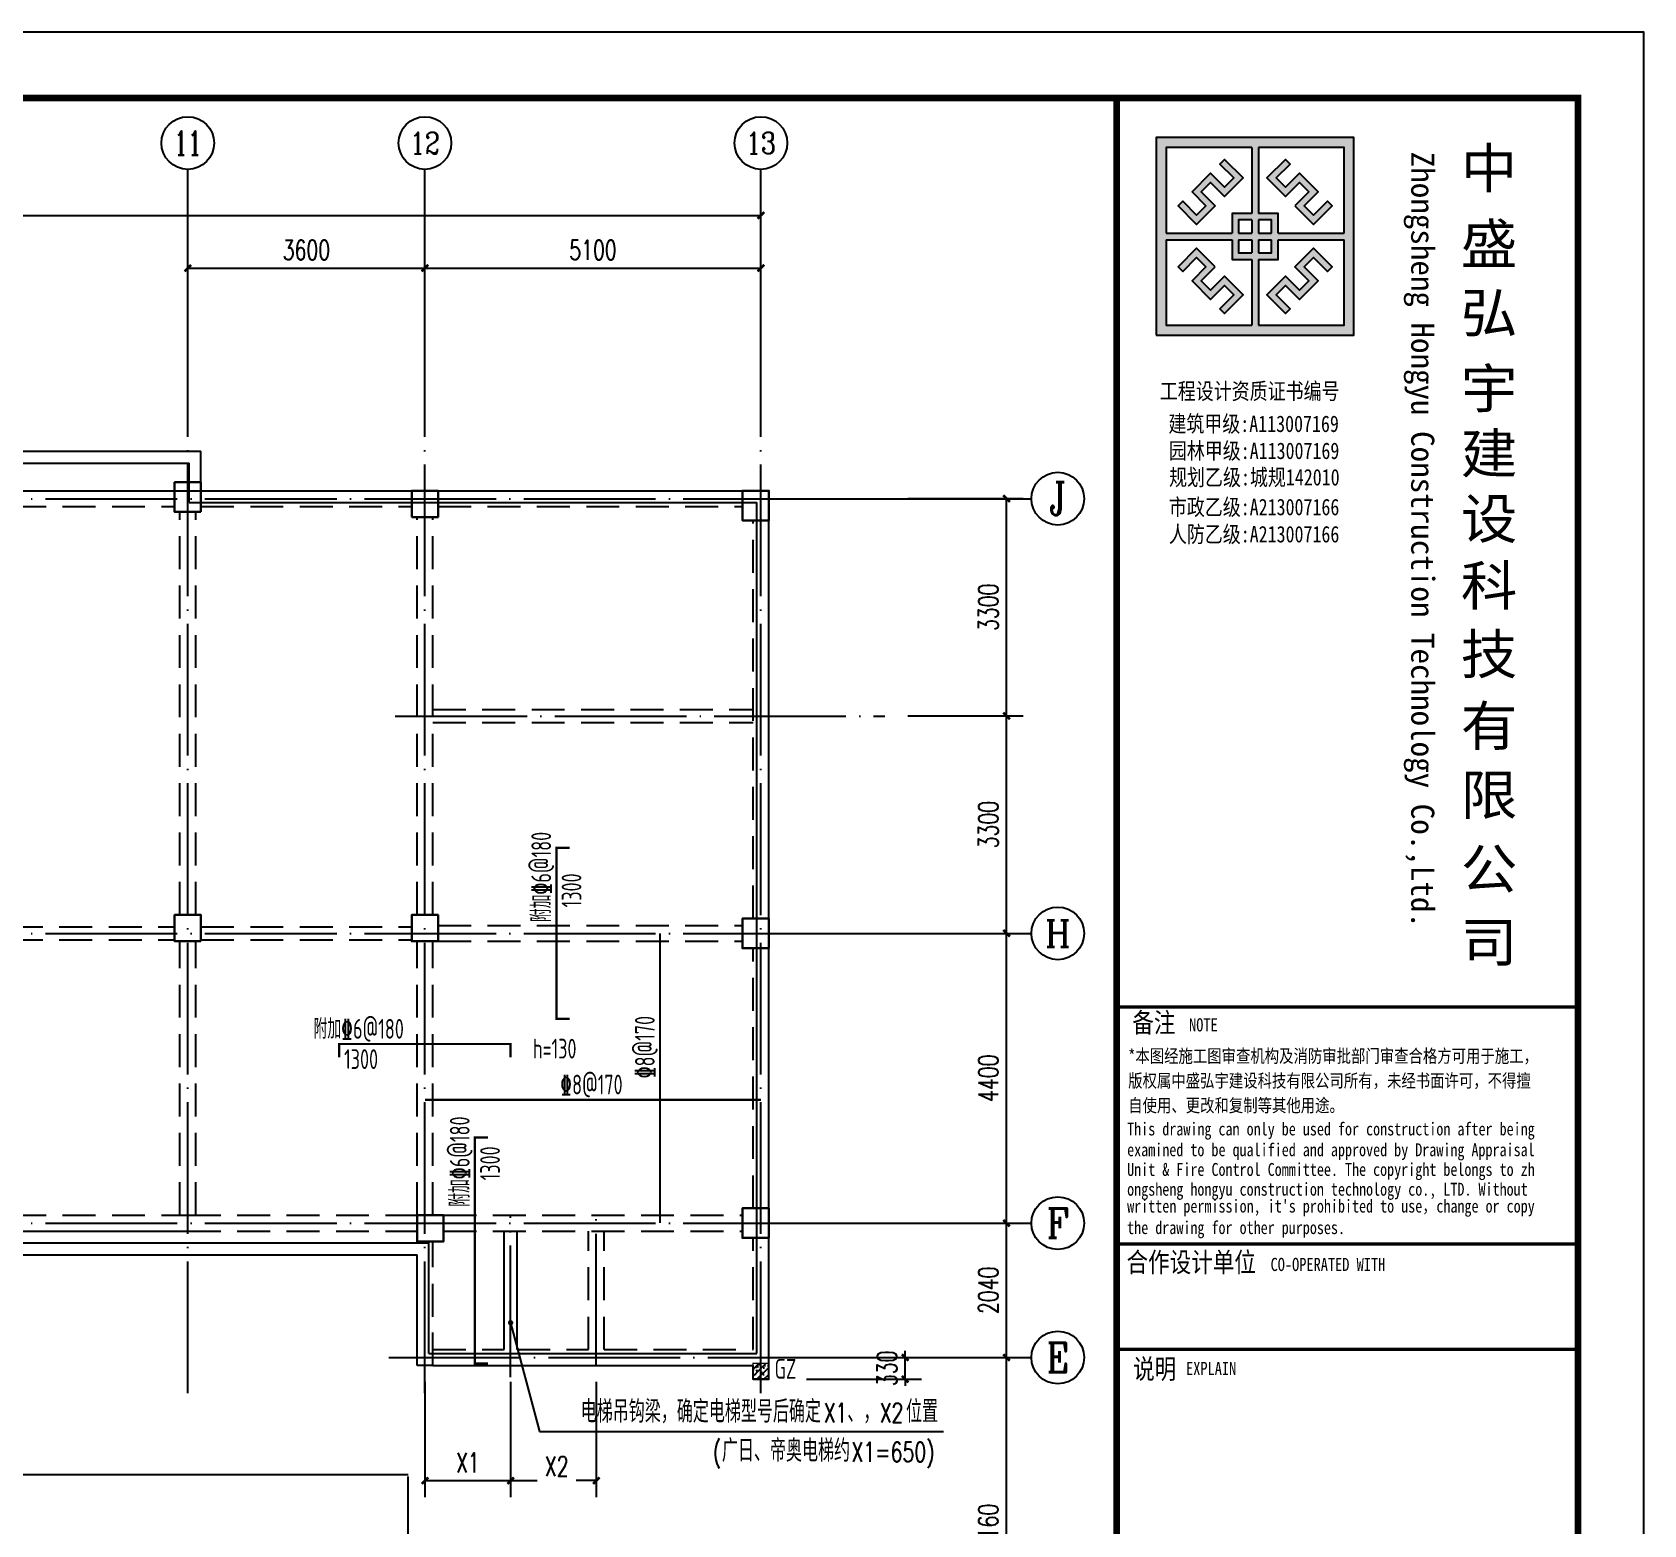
# Model space of a CAD drawing. Extents: x 1051052 to 1482120, y -981644 to -673261.
# Drawn here: x 1327296 to 1351758, y -905310 to -882648 of the extents above; entities that cross this region are included whole.
import ezdxf
from ezdxf.enums import TextEntityAlignment as Align

# ---------------------------------------------------------------- set-up
doc = ezdxf.new("R2010")
doc.units = 0
doc.header["$LTSCALE"] = 1000
doc.header["$MEASUREMENT"] = 0
doc.linetypes.add('DOTE', pattern=[2.42, 2, -0.2, 0.02, -0.2])
doc.linetypes.add('线型3', pattern=[750, 500, -250])
for name, color, linetype in [('AXIS', 3, 'Continuous'), ('AXIS_TEXT', 7, 'Continuous'), ('DIM_LEAD', 3, 'Continuous'), ('DOTE', 1, 'DOTE'), ('PUB_DIM', 3, 'Continuous'), ('PUB_TEXT', 7, 'Continuous'), ('PUB_WALL', 9, 'Continuous'), ('TK', 142, 'Continuous'), ('填充', 8, 'Continuous')]:
    doc.layers.add(name, color=color, linetype=linetype)
for name, color, linetype, lineweight in [('BEAM', 4, 'Continuous', 25), ('BEAM-DASH', 4, '线型3', 25), ('COLU', 2, 'Continuous', 30), ('DIM', 3, 'Continuous', 25), ('TAB', 7, 'Continuous', 25), ('TITLE', 7, 'Continuous', 25), ('楼板正筋文字', 7, 'Continuous', 18), ('楼板正筋钢筋', 14, 'Continuous', 35), ('楼板负筋文字', 7, 'Continuous', 18), ('楼板负筋标注', 84, 'Continuous', 18), ('楼板负筋钢筋', 1, 'Continuous', 35)]:
    doc.layers.add(name, color=color, linetype=linetype, lineweight=lineweight)
doc.styles.add('_TCH_AXIS', font='COMPLEX', dxfattribs={"bigfont": 'GBCBIG'})
doc.styles.add('_TCH_DIM', font='SIMPLEX', dxfattribs={"bigfont": 'GBCBIG'})
doc.styles.add('_TCH_DIM_T3', font='SIMPLEX', dxfattribs={"width": 0.705882, "bigfont": 'GBCBIG'})
doc.styles.add('COMPLEX', font='COMPLEX')
doc.styles.add('FromPkpm', font='Pkpmeng', dxfattribs={"width": 0.7, "bigfont": 'hztxt'})
doc.styles.add('HYZT1', font='', dxfattribs={"width": 0.8})
doc.styles.add('HYZT2', font='simhei_0.ttf', dxfattribs={"width": 0.8})
doc.styles.get('HYZT1').set_extended_font_data('SimSun')
doc.dimstyles.new('_TCH_ARCH&&100', dxfattribs={"dimtxt": 297.5, "dimasz": 100, "dimexe": 250, "dimexo": 300, "dimgap": 126.25, "dimtad": 1, "dimdec": 0, "dimzin": 0, "dimdsep": 46, "dimtxsty": '_TCH_DIM_T3', "dimblk": 'ARCHTICK', "dimcen": 0.09, "dimclrt": 7, "dimazin": 2, "dimtfac": 1, "dimtdec": 0, "dimtix": 1, "dimtmove": 2, "dimatfit": 3, "dimfxl": 0, "dimtolj": 1, "dimtzin": 0, "dimarcsym": 0})

# ---------------------------------------------------------------- blocks, each defined once
blk = doc.blocks.new('_ArchTick')
at = {"color": 0, "linetype": 'ByBlock', "const_width": 0.4}
blk.add_lwpolyline([(-0.5, -0.5), (0.5, 0.5)], dxfattribs=at)
blk = doc.blocks.new('*D219')
at = {"layer": 'AXIS', "color": 0, "lineweight": -2, "transparency": 16777216}
for p, q in [((1340586, -902770), (1342336, -902770)), ((1342086, -907930), (1342086, -902770)), ((1340586, -907930), (1342336, -907930))]:
    blk.add_line(p, q, dxfattribs=at)
at = {"layer": 'Defpoints', "color": 0, "transparency": 16777216}
for p in [(1339586, -902770), (1342086, -902770), (1339586, -907930)]:
    blk.add_point(p, dxfattribs=at)
at = {"layer": 'AXIS', "color": 0, "lineweight": -2, "transparency": 16777216, "xscale": 100, "yscale": 100, "zscale": 100}
for p, rotation in [((1342086, -902770), 90), ((1342086, -907930), 270)]:
    blk.add_blockref('_ArchTick', p, dxfattribs=dict(at, rotation=rotation))
at = {"layer": 'AXIS', "color": 7, "transparency": 16777216, "insert": (1341811, -905350), "char_height": 297.5, "attachment_point": 5, "rotation": 90, "style": '_TCH_DIM_T3'}
blk.add_mtext('\\A1;5160', dxfattribs=at)
blk = doc.blocks.new('*D220')
at = {"layer": 'AXIS', "color": 0, "lineweight": -2, "transparency": 16777216}
for p, q in [((1340586, -900730), (1342336, -900730)), ((1342086, -902770), (1342086, -900730)), ((1340586, -902770), (1342336, -902770))]:
    blk.add_line(p, q, dxfattribs=at)
at = {"layer": 'Defpoints', "color": 0, "transparency": 16777216}
for p in [(1339586, -900730), (1342086, -900730), (1339586, -902770)]:
    blk.add_point(p, dxfattribs=at)
at = {"layer": 'AXIS', "color": 0, "lineweight": -2, "transparency": 16777216, "xscale": 100, "yscale": 100, "zscale": 100}
for p, rotation in [((1342086, -900730), 90), ((1342086, -902770), 270)]:
    blk.add_blockref('_ArchTick', p, dxfattribs=dict(at, rotation=rotation))
at = {"layer": 'AXIS', "color": 7, "transparency": 16777216, "insert": (1341811, -901750), "char_height": 297.5, "attachment_point": 5, "rotation": 90, "style": '_TCH_DIM_T3'}
blk.add_mtext('\\A1;2040', dxfattribs=at)
blk = doc.blocks.new('*D221')
at = {"layer": 'AXIS', "color": 0, "lineweight": -2, "transparency": 16777216}
for p, q in [((1340586, -896330), (1342336, -896330)), ((1342086, -900730), (1342086, -896330)), ((1340586, -900730), (1342336, -900730))]:
    blk.add_line(p, q, dxfattribs=at)
at = {"layer": 'Defpoints', "color": 0, "transparency": 16777216}
for p in [(1339586, -896330), (1342086, -896330), (1339586, -900730)]:
    blk.add_point(p, dxfattribs=at)
at = {"layer": 'AXIS', "color": 0, "lineweight": -2, "transparency": 16777216, "xscale": 100, "yscale": 100, "zscale": 100}
for p, rotation in [((1342086, -896330), 90), ((1342086, -900730), 270)]:
    blk.add_blockref('_ArchTick', p, dxfattribs=dict(at, rotation=rotation))
at = {"layer": 'AXIS', "color": 7, "transparency": 16777216, "insert": (1341811, -898530), "char_height": 297.5, "attachment_point": 5, "rotation": 90, "style": '_TCH_DIM_T3'}
blk.add_mtext('\\A1;4400', dxfattribs=at)
blk = doc.blocks.new('*D235')
at = {"layer": 'AXIS', "color": 0, "lineweight": -2, "transparency": 16777216}
for p, q in [((1329658, -887730), (1329658, -885980)), ((1333258, -887730), (1333258, -885980)), ((1329658, -886230), (1333258, -886230))]:
    blk.add_line(p, q, dxfattribs=at)
at = {"layer": 'Defpoints', "color": 0, "transparency": 16777216}
for p in [(1333258, -886230), (1329658, -888730), (1333258, -888730)]:
    blk.add_point(p, dxfattribs=at)
at = {"layer": 'AXIS', "color": 0, "lineweight": -2, "transparency": 16777216, "xscale": 100, "yscale": 100, "zscale": 100, "rotation": 180}
blk.add_blockref('_ArchTick', (1329658, -886230), dxfattribs=at)
at = {"layer": 'AXIS', "color": 0, "lineweight": -2, "transparency": 16777216, "xscale": 100, "yscale": 100, "zscale": 100}
blk.add_blockref('_ArchTick', (1333258, -886230), dxfattribs=at)
at = {"layer": 'AXIS', "color": 7, "transparency": 16777216, "insert": (1331458, -885955), "char_height": 297.5, "attachment_point": 5, "style": '_TCH_DIM_T3'}
blk.add_mtext('\\A1;3600', dxfattribs=at)
blk = doc.blocks.new('*D236')
at = {"layer": 'AXIS', "color": 0, "lineweight": -2, "transparency": 16777216}
for p, q in [((1333258, -887730), (1333258, -885980)), ((1338358, -887730), (1338358, -885980)), ((1333258, -886230), (1338358, -886230))]:
    blk.add_line(p, q, dxfattribs=at)
at = {"layer": 'Defpoints', "color": 0, "transparency": 16777216}
for p in [(1338358, -886230), (1333258, -888730), (1338358, -888730)]:
    blk.add_point(p, dxfattribs=at)
at = {"layer": 'AXIS', "color": 0, "lineweight": -2, "transparency": 16777216, "xscale": 100, "yscale": 100, "zscale": 100, "rotation": 180}
blk.add_blockref('_ArchTick', (1333258, -886230), dxfattribs=at)
at = {"layer": 'AXIS', "color": 0, "lineweight": -2, "transparency": 16777216, "xscale": 100, "yscale": 100, "zscale": 100}
blk.add_blockref('_ArchTick', (1338358, -886230), dxfattribs=at)
at = {"layer": 'AXIS', "color": 7, "transparency": 16777216, "insert": (1335808, -885955), "char_height": 297.5, "attachment_point": 5, "style": '_TCH_DIM_T3'}
blk.add_mtext('\\A1;5100', dxfattribs=at)
blk = doc.blocks.new('*D237')
at = {"layer": 'AXIS', "color": 0, "lineweight": -2, "transparency": 16777216}
for p, q in [((1299458, -886930), (1299458, -885180)), ((1338358, -886930), (1338358, -885180)), ((1299458, -885430), (1338358, -885430))]:
    blk.add_line(p, q, dxfattribs=at)
at = {"layer": 'Defpoints', "color": 0, "transparency": 16777216}
for p in [(1338358, -885430), (1299458, -888730), (1338358, -888730)]:
    blk.add_point(p, dxfattribs=at)
at = {"layer": 'AXIS', "color": 0, "lineweight": -2, "transparency": 16777216, "xscale": 100, "yscale": 100, "zscale": 100, "rotation": 180}
blk.add_blockref('_ArchTick', (1299458, -885430), dxfattribs=at)
at = {"layer": 'AXIS', "color": 0, "lineweight": -2, "transparency": 16777216, "xscale": 100, "yscale": 100, "zscale": 100}
blk.add_blockref('_ArchTick', (1338358, -885430), dxfattribs=at)
at = {"layer": 'AXIS', "color": 7, "transparency": 16777216, "insert": (1318908, -885155), "char_height": 297.5, "attachment_point": 5, "style": '_TCH_DIM_T3'}
blk.add_mtext('\\A1;38900', dxfattribs=at)
blk = doc.blocks.new('_AXISO')
blk.add_circle((0, 0), 0.5)
at = {"layer": 'AXIS_TEXT', "style": 'COMPLEX', "width": 1.041667}
blk.add_attdef('A', text='', height=0.56, dxfattribs=at).set_placement((-0.25, -0.28), (0.25, -0.28), align=Align.FIT)
blk = doc.blocks.new('*D254')
at = {"layer": 'AXIS', "color": 0, "lineweight": -2, "transparency": 16777216}
for p, q in [((1340586, -893030), (1342336, -893030)), ((1342086, -896330), (1342086, -893030)), ((1340586, -896330), (1342336, -896330))]:
    blk.add_line(p, q, dxfattribs=at)
at = {"layer": 'Defpoints', "color": 0, "transparency": 16777216}
for p in [(1340238, -893030), (1342086, -893030), (1339586, -896330)]:
    blk.add_point(p, dxfattribs=at)
at = {"layer": 'AXIS', "color": 0, "lineweight": -2, "transparency": 16777216, "xscale": 100, "yscale": 100, "zscale": 100}
for p, rotation in [((1342086, -893030), 90), ((1342086, -896330), 270)]:
    blk.add_blockref('_ArchTick', p, dxfattribs=dict(at, rotation=rotation))
at = {"layer": 'AXIS', "color": 7, "transparency": 16777216, "insert": (1341811, -894680), "char_height": 297.5, "attachment_point": 5, "rotation": 90, "style": '_TCH_DIM_T3'}
blk.add_mtext('\\A1;3300', dxfattribs=at)
blk = doc.blocks.new('*D255')
at = {"layer": 'AXIS', "color": 0, "lineweight": -2, "transparency": 16777216}
for p, q in [((1340586, -889730), (1342336, -889730)), ((1342086, -893030), (1342086, -889730)), ((1340586, -893030), (1342336, -893030))]:
    blk.add_line(p, q, dxfattribs=at)
at = {"layer": 'Defpoints', "color": 0, "transparency": 16777216}
for p in [(1340095, -889730), (1342086, -889730), (1340238, -893030)]:
    blk.add_point(p, dxfattribs=at)
at = {"layer": 'AXIS', "color": 0, "lineweight": -2, "transparency": 16777216, "xscale": 100, "yscale": 100, "zscale": 100}
for p, rotation in [((1342086, -889730), 90), ((1342086, -893030), 270)]:
    blk.add_blockref('_ArchTick', p, dxfattribs=dict(at, rotation=rotation))
at = {"layer": 'AXIS', "color": 7, "transparency": 16777216, "insert": (1341811, -891380), "char_height": 297.5, "attachment_point": 5, "rotation": 90, "style": '_TCH_DIM_T3'}
blk.add_mtext('\\A1;3300', dxfattribs=at)
blk = doc.blocks.new('A$C05385F37')
at = {"layer": 'TK'}
h = blk.add_hatch(color=256, dxfattribs=at)
h.paths.add_polyline_path([(-4400, -1600), (-7400, -1600), (-7400, -4600), (-4400, -4600)])
h.paths.add_polyline_path([(-4550, -3150), (-4550, -4450), (-5850, -4450), (-5850, -3450), (-5550, -3450), (-5550, -3150)], flags=16)
h.paths.add_polyline_path([(-4550, -3050), (-5550, -3050), (-5550, -2750), (-5850, -2750), (-5850, -1750), (-4550, -1750)], flags=16)
h.paths.add_polyline_path([(-4730, -3563), (-4801, -3634), (-5013, -3422), (-5154, -3563), (-4943, -3775), (-5225, -4058), (-5437, -3846), (-5578, -3987), (-5366, -4199), (-5437, -4270), (-5720, -3987), (-5437, -3704), (-5225, -3917), (-5084, -3775), (-5296, -3563), (-5013, -3280)], flags=0)
h.paths.add_polyline_path([(-5013, -2920), (-5296, -2637), (-5084, -2425), (-5225, -2283), (-5437, -2496), (-5720, -2213), (-5437, -1930), (-5366, -2001), (-5578, -2213), (-5437, -2354), (-5225, -2142), (-4943, -2425), (-5154, -2637), (-5013, -2778), (-4801, -2566), (-4730, -2637)], flags=0)
h.paths.add_polyline_path([(-5650, -3150), (-5650, -3350), (-5850, -3350), (-5850, -3150)], flags=16)
h.paths.add_polyline_path([(-5650, -3050), (-5850, -3050), (-5850, -2850), (-5650, -2850)], flags=16)
h.paths.add_polyline_path([(-5950, -3150), (-5950, -3350), (-6150, -3350), (-6150, -3150)], flags=16)
h.paths.add_polyline_path([(-5950, -3050), (-6150, -3050), (-6150, -2850), (-5950, -2850)], flags=16)
h.paths.add_polyline_path([(-5950, -3450), (-5950, -4450), (-7250, -4450), (-7250, -3150), (-6250, -3150), (-6250, -3450)], flags=16)
h.paths.add_polyline_path([(-5950, -2750), (-6250, -2750), (-6250, -3050), (-7250, -3050), (-7250, -1750), (-5950, -1750)], flags=16)
h.paths.add_polyline_path([(-6080, -3987), (-6363, -4270), (-6434, -4199), (-6222, -3987), (-6363, -3846), (-6575, -4058), (-6857, -3775), (-6646, -3563), (-6787, -3422), (-6999, -3634), (-7070, -3563), (-6787, -3280), (-6504, -3563), (-6716, -3775), (-6575, -3917), (-6363, -3704)], flags=0)
h.paths.add_polyline_path([(-6080, -2213), (-6363, -2496), (-6575, -2283), (-6716, -2425), (-6504, -2637), (-6787, -2920), (-7070, -2637), (-6999, -2566), (-6787, -2778), (-6646, -2637), (-6857, -2425), (-6575, -2142), (-6363, -2354), (-6222, -2213), (-6434, -2001), (-6363, -1930)], flags=0)
for points in [[(-6575, -2283), (-6363, -2496), (-6080, -2213), (-6363, -1930), (-6434, -2001), (-6222, -2213), (-6363, -2354), (-6575, -2142), (-6857, -2425), (-6646, -2637), (-6787, -2778), (-6999, -2566), (-7070, -2637), (-6787, -2920), (-6504, -2637), (-6716, -2425)], [(-5084, -2425), (-5296, -2637), (-5013, -2920), (-4730, -2637), (-4801, -2566), (-5013, -2778), (-5154, -2637), (-4943, -2425), (-5225, -2142), (-5437, -2354), (-5578, -2213), (-5366, -2001), (-5437, -1930), (-5720, -2213), (-5437, -2496), (-5225, -2283)], [(-6716, -3775), (-6504, -3563), (-6787, -3280), (-7070, -3563), (-6999, -3634), (-6787, -3422), (-6646, -3563), (-6857, -3775), (-6575, -4058), (-6363, -3846), (-6222, -3987), (-6434, -4199), (-6363, -4270), (-6080, -3987), (-6363, -3704), (-6575, -3917)], [(-5225, -3917), (-5437, -3704), (-5720, -3987), (-5437, -4270), (-5366, -4199), (-5578, -3987), (-5437, -3846), (-5225, -4058), (-4943, -3775), (-5154, -3563), (-5013, -3422), (-4801, -3634), (-4730, -3563), (-5013, -3280), (-5296, -3563), (-5084, -3775)]]:
    blk.add_hatch(color=256, dxfattribs=at).paths.add_polyline_path(points)
for p, q in [((-8000, -1000), (-1000, -1000)), ((-1000, -1000), (-1000, -26100)), ((-5950, -1750), (-5950, -2750)), ((-5850, -1750), (-5850, -2750)), ((-5950, -2850), (-5950, -3050)), ((-5850, -2850), (-5850, -3050)), ((-7250, -3050), (-6250, -3050)), ((-7250, -3150), (-6250, -3150)), ((-6150, -3050), (-5950, -3050)), ((-6150, -3150), (-5950, -3150)), ((-5950, -3150), (-5950, -3350)), ((-5850, -3050), (-5650, -3050)), ((-5850, -3150), (-5650, -3150)), ((-5850, -3150), (-5850, -3350)), ((-5550, -3050), (-4550, -3050)), ((-5550, -3150), (-4550, -3150)), ((-5950, -3450), (-5950, -4450)), ((-5850, -3450), (-5850, -4450)), ((-8000, -14800), (-1000, -14800)), ((-8000, -26600), (-1000, -26600)), ((-1000, -26600), (-8000, -26600)), ((-8000, -26600), (-1000, -26600)), ((-8000, -26600), (-2830, -26600)), ((-8000, -26600), (-1000, -26600)), ((-8000, -26600), (-1000, -26600)), ((-8000, -26600), (-1000, -26600)), ((-5600, -26600), (-5600, -31400)), ((-3300, -26600), (-3300, -31400)), ((-8000, -27400), (-1000, -27400)), ((-8000, -28200), (-1000, -28200)), ((-8000, -29000), (-1000, -29000)), ((-8000, -29800), (-1000, -29800)), ((-8000, -30600), (-1000, -30600)), ((-8000, -31400), (-1000, -31400)), ((-8000, -31400), (-1000, -31400)), ((-8000, -31400), (-1000, -31400)), ((-8000, -31400), (-1000, -31400)), ((-1000, -34600), (-8000, -34600)), ((-7944, -34600), (-1000, -34600)), ((-8000, -36200), (-1000, -36200)), ((-8000, -36200), (-1000, -36200)), ((-1000, -36200), (-8000, -36200)), ((-8000, -36200), (-1000, -36200)), ((-8000, -36200), (-2830, -36200)), ((-8000, -36200), (-1000, -36200)), ((-8000, -36200), (-1000, -36200)), ((-8000, -38600), (-1000, -38600)), ((-8000, -38600), (-1000, -38600)), ((-6250, -38600), (-6250, -41000)), ((-4500, -38600), (-4500, -41000)), ((-2750, -38600), (-2750, -41000)), ((-8000, -39400), (-1000, -39400)), ((-8000, -40200), (-1000, -40200))]:
    blk.add_line(p, q, dxfattribs=at)
for points, const_width in [([(-8000, -1000), (-8000, -41000)], 100), ([(-8000, -14800), (-1000, -14800)], 50), ([(-1000, -18400), (-8000, -18400)], 50), ([(-1000, -20000), (-8000, -20000)], 50), ([(-8000, -26600), (-1000, -26600)], 50), ([(-1000, -26600), (-8000, -26600)], 50), ([(-1000, -26600), (-7944, -26600)], 50), ([(-8000, -31400), (-1000, -31400)], 50), ([(-1000, -31400), (-8000, -31400)], 50), ([(-1000, -31400), (-8000, -31400)], 50), ([(-1000, -33000), (-7944, -33000)], 50), ([(-8000, -36200), (-1000, -36200)], 50), ([(-7944, -36200), (-1000, -36200)], 50), ([(-8000, -37800), (-1000, -37800)], 50)]:
    blk.add_lwpolyline(points, dxfattribs=dict(at, const_width=const_width))
for points in [[(-7400, -4600), (-4400, -4600), (-4400, -1600), (-7400, -1600)], [(-6504, -2637), (-6787, -2920), (-7070, -2637), (-6999, -2566), (-6787, -2778), (-6646, -2637), (-6857, -2425), (-6575, -2142), (-6363, -2354), (-6222, -2213), (-6434, -2001), (-6363, -1930), (-6080, -2213), (-6363, -2496), (-6575, -2283), (-6716, -2425)], [(-5296, -2637), (-5013, -2920), (-4730, -2637), (-4801, -2566), (-5013, -2778), (-5154, -2637), (-4943, -2425), (-5225, -2142), (-5437, -2354), (-5578, -2213), (-5366, -2001), (-5437, -1930), (-5720, -2213), (-5437, -2496), (-5225, -2283), (-5084, -2425)], [(-6504, -3563), (-6787, -3280), (-7070, -3563), (-6999, -3634), (-6787, -3422), (-6646, -3563), (-6857, -3775), (-6575, -4058), (-6363, -3846), (-6222, -3987), (-6434, -4199), (-6363, -4270), (-6080, -3987), (-6363, -3704), (-6575, -3917), (-6716, -3775)], [(-5296, -3563), (-5013, -3280), (-4730, -3563), (-4801, -3634), (-5013, -3422), (-5154, -3563), (-4943, -3775), (-5225, -4058), (-5437, -3846), (-5578, -3987), (-5366, -4199), (-5437, -4270), (-5720, -3987), (-5437, -3704), (-5225, -3917), (-5084, -3775)]]:
    blk.add_lwpolyline(points, close=True, dxfattribs=at)
for points in [[(-5950, -1750), (-7250, -1750), (-7250, -3050)], [(-4550, -3050), (-4550, -1750), (-5850, -1750)], [(-5950, -2750), (-6250, -2750), (-6250, -3050)], [(-5950, -2850), (-6150, -2850), (-6150, -3050)], [(-5550, -3050), (-5550, -2750), (-5850, -2750)], [(-5650, -3050), (-5650, -2850), (-5850, -2850)], [(-7250, -3150), (-7250, -4450), (-5950, -4450)], [(-6250, -3150), (-6250, -3450), (-5950, -3450)], [(-6150, -3150), (-6150, -3350), (-5950, -3350)], [(-5850, -4450), (-4550, -4450), (-4550, -3150)], [(-5850, -3350), (-5650, -3350), (-5650, -3150)], [(-5850, -3450), (-5550, -3450), (-5550, -3150)]]:
    blk.add_lwpolyline(points, dxfattribs=at)
for s, height, style, width, p in [('中', 600, 'HYZT2', 1.05, (-2778, -2366)), ('盛', 600, 'HYZT2', 1.05, (-2778, -3515)), ('弘', 600, 'HYZT2', 1.05, (-2778, -4559)), ('宇', 600, 'HYZT2', 1.05, (-2778, -5708)), ('工程设计资质证书编号', 250, 'HYZT1', 0.8, (-7346, -5574)), ('建', 600, 'HYZT2', 1.05, (-2778, -6696)), ('设', 600, 'HYZT2', 1.05, (-2778, -7687)), ('科', 600, 'HYZT2', 1.05, (-2778, -8702)), ('技', 600, 'HYZT2', 1.05, (-2778, -9744)), ('有', 600, 'HYZT2', 1.05, (-2778, -10833)), ('限', 600, 'HYZT2', 1.05, (-2778, -11880)), ('公', 600, 'HYZT2', 1.05, (-2778, -13003)), ('司', 600, 'HYZT2', 1.05, (-2778, -14115)), ('备注', 300, 'HYZT1', 0.8, (-7763, -15187)), ('NOTE', 200, 'HYZT1', 0.8, (-6902, -15171)), ('*本图经施工图审查机构及消防审批部门审查合格方可用于施工，', 200, 'HYZT1', 0.8, (-7826, -15644)), ('版权属中盛弘宇建设科技有限公司所有，未经书面许可，不得擅', 200, 'HYZT1', 0.8, (-7826, -16019)), ('自使用、更改和复制等其他用途。', 200, 'HYZT1', 0.8, (-7826, -16394)), ('This drawing can only be used for construction after being ', 196, 'HYZT1', 0.8, (-7842, -16750)), ('examined to be qualified and approved by Drawing Appraisal ', 196, 'HYZT1', 0.8, (-7842, -17066)), ('Unit & Fire Control Committee. The copyright belongs to zh', 196, 'HYZT1', 0.8, (-7842, -17365)), ('ongsheng hongyu construction technology co., LTD. Without ', 196, 'HYZT1', 0.8, (-7842, -17665)), ("written permission, it's prohibited to use，change or copy ", 196, 'HYZT1', 0.8, (-7842, -17921)), ('the drawing for other purposes.', 196, 'HYZT1', 0.8, (-7842, -18248)), ('合作设计单位', 300, 'HYZT1', 0.8, (-7852, -18825)), ('CO-OPERATED WITH', 200, 'HYZT1', 0.8, (-5665, -18809)), ('说明', 300, 'HYZT1', 0.8, (-7751, -20445)), ('EXPLAIN', 200, 'HYZT1', 0.8, (-6948, -20388)), ('审    定  ', 300, 'HYZT1', 0.8, (-7796, -26996)), ('APPROVED BY', 200, 'HYZT1', 0.8, (-7745, -27326)), ('审    核  ', 300, 'HYZT1', 0.8, (-7801, -27810)), ('VERIFIED BY', 200, 'HYZT1', 0.8, (-7767, -28134)), ('项目负责人', 300, 'HYZT1', 0.8, (-7790, -28609)), ('PROJECT CHIEF', 200, 'HYZT1', 0.8, (-7756, -28919)), ('专业负责人', 300, 'HYZT1', 0.8, (-7794, -29388)), ('DIVISION CHIEF', 200, 'HYZT1', 0.8, (-7746, -29719)), ('校    对 ', 300, 'HYZT1', 0.8, (-7770, -30176)), ('CHECKED BY', 200, 'HYZT1', 0.8, (-7762, -30504)), ('设    计 ', 300, 'HYZT1', 0.8, (-7776, -30998)), ('DESIGNED BY', 200, 'HYZT1', 0.8, (-7756, -31322)), ('建设单位', 300, 'HYZT1', 0.8, (-7747, -31846)), ('CONSTRUCTION', 200, 'HYZT1', 0.8, (-6206, -31788)), ('工程名称', 300, 'HYZT1', 0.8, (-7762, -33477)), ('PROJECT', 200, 'HYZT1', 0.8, (-6192, -33453)), ('项目名称', 300, 'HYZT1', 0.8, (-7762, -35077)), ('SUB PROJECT', 200, 'HYZT1', 0.8, (-6192, -35053)), ('图纸名称', 300, 'HYZT1', 0.8, (-7737, -36636)), ('DRAWING TITLE', 200, 'HYZT1', 0.8, (-6112, -36612)), ('工程编号', 300, 'HYZT1', 0.8, (-7753, -38197)), ('JOB NO.', 200, 'HYZT1', 0.8, (-7404, -38497)), ('阶段', 300, 'HYZT1', 0.8, (-7753, -38997)), ('专业', 300, 'HYZT1', 0.8, (-4325, -38995)), ('STAGE', 200, 'HYZT1', 0.8, (-7742, -39297)), ('DISCIPLINE', 200, 'HYZT1', 0.8, (-4328, -39303)), ('比例', 300, 'HYZT1', 0.8, (-7798, -39809)), ('图号', 300, 'HYZT1', 0.8, (-4317, -39795)), ('SCALE', 200, 'HYZT1', 0.8, (-7746, -40099)), ('DWG NO.', 200, 'HYZT1', 0.8, (-4328, -40103)), ('日期', 300, 'HYZT1', 0.8, (-7798, -40600)), ('版本号', 300, 'HYZT1', 0.8, (-4287, -40582)), ('DATE', 200, 'HYZT1', 0.8, (-7717, -40895)), ('VERSION NUMBER', 200, 'HYZT1', 0.8, (-4456, -40881)), ('签字齐全  盖章有效', 300, 'HYZT1', 0.8, (-3990, -41678))]:
    blk.add_text(s, height=height, dxfattribs=dict(at, style=style, width=width)).set_placement(p)
at = {"layer": 'TK', "style": 'HYZT2', "width": 0.99}
blk.add_text('Zhongsheng Hongyu Construction Technology Co.,Ltd.', height=350, rotation=270, dxfattribs=at).set_placement((-3530, -1814))
at = {"layer": 'TK', "style": 'HYZT1', "width": 0.8}
for s, p in [('建筑甲级:A113007169', (-5922, -5945)), ('园林甲级:A113007169', (-5915, -6355)), ('规划乙级:城规142010', (-5911, -6757)), ('市政乙级:A213007166', (-5915, -7209)), ('人防乙级:A213007166', (-5915, -7621))]:
    blk.add_text(s, height=250, dxfattribs=at).set_placement(p, align=Align.MIDDLE_CENTER)
blk = doc.blocks.new('A2K')
at = {"layer": 'TK'}
blk.add_lwpolyline([(0, 0), (59400, 0), (59400, 42000), (0, 42000)], close=True, dxfattribs=at)
at = {"layer": 'TK', "const_width": 100}
blk.add_lwpolyline([(2500, 1000), (58400, 1000), (58400, 41000), (2500, 41000)], close=True, dxfattribs=at)
at = {"color": 4}
blk.add_blockref('A$C05385F37', (59400, 42000), dxfattribs=at)
blk = doc.blocks.new('*D1348')
at = {"layer": 'Defpoints', "color": 0, "transparency": 16777216}
for p in [(1338478, -902770), (1340547, -902770), (1338478, -903100)]:
    blk.add_point(p, dxfattribs=at)
at = {"layer": 'PUB_DIM', "color": 0, "lineweight": -2, "transparency": 16777216}
for p, q in [((1339047, -902770), (1340797, -902770)), ((1340547, -902770), (1340547, -902670)), ((1340547, -903100), (1340547, -902770)), ((1339047, -903100), (1340797, -903100)), ((1340547, -903100), (1340547, -903200))]:
    blk.add_line(p, q, dxfattribs=at)
at = {"layer": 'PUB_DIM', "color": 0, "lineweight": -2, "transparency": 16777216, "xscale": 100, "yscale": 100, "zscale": 100}
for p, rotation in [((1340547, -902770), 270), ((1340547, -903100), 90)]:
    blk.add_blockref('_ArchTick', p, dxfattribs=dict(at, rotation=rotation))
at = {"layer": 'PUB_DIM', "color": 7, "transparency": 16777216, "insert": (1340272, -902935), "char_height": 297.5, "attachment_point": 5, "rotation": 90, "style": '_TCH_DIM_T3'}
blk.add_mtext('\\A1;330', dxfattribs=at)
blk = doc.blocks.new('*D1357')
at = {"layer": 'Defpoints', "color": 0, "transparency": 16777216}
for p in [(1333258, -902770), (1334558, -902770), (1334558, -904640)]:
    blk.add_point(p, dxfattribs=at)
at = {"layer": 'PUB_DIM', "color": 0, "lineweight": -2, "transparency": 16777216}
for p, q in [((1333258, -903140), (1333258, -904890)), ((1334558, -903140), (1334558, -904890)), ((1333258, -904640), (1334558, -904640))]:
    blk.add_line(p, q, dxfattribs=at)
at = {"layer": 'PUB_DIM', "color": 0, "lineweight": -2, "transparency": 16777216, "xscale": 100, "yscale": 100, "zscale": 100, "rotation": 180}
blk.add_blockref('_ArchTick', (1333258, -904640), dxfattribs=at)
at = {"layer": 'PUB_DIM', "color": 0, "lineweight": -2, "transparency": 16777216, "xscale": 100, "yscale": 100, "zscale": 100}
blk.add_blockref('_ArchTick', (1334558, -904640), dxfattribs=at)
at = {"layer": 'PUB_DIM', "color": 7, "transparency": 16777216, "insert": (1333908, -904365), "char_height": 297.5, "attachment_point": 5, "style": '_TCH_DIM_T3'}
blk.add_mtext('\\A1;X1', dxfattribs=at)
blk = doc.blocks.new('*D1358')
at = {"layer": 'Defpoints', "color": 0, "transparency": 16777216}
for p in [(1334558, -902770), (1335858, -902770), (1335858, -904640)]:
    blk.add_point(p, dxfattribs=at)
at = {"layer": 'PUB_DIM', "color": 0, "lineweight": -2, "transparency": 16777216}
for p, q in [((1334558, -903140), (1334558, -904890)), ((1335858, -903140), (1335858, -904890)), ((1334558, -904640), (1334962, -904640)), ((1335858, -904640), (1335555, -904640))]:
    blk.add_line(p, q, dxfattribs=at)
at = {"layer": 'PUB_DIM', "color": 0, "lineweight": -2, "transparency": 16777216, "xscale": 100, "yscale": 100, "zscale": 100, "rotation": 180}
blk.add_blockref('_ArchTick', (1334558, -904640), dxfattribs=at)
at = {"layer": 'PUB_DIM', "color": 0, "lineweight": -2, "transparency": 16777216, "xscale": 100, "yscale": 100, "zscale": 100}
blk.add_blockref('_ArchTick', (1335858, -904640), dxfattribs=at)
at = {"layer": 'PUB_DIM', "color": 7, "transparency": 16777216, "insert": (1335258, -904421), "char_height": 297.5, "attachment_point": 5, "style": '_TCH_DIM_T3'}
blk.add_mtext('\\A1;X2', dxfattribs=at)

msp = doc.modelspace()

# ---------------------------------------------------------------- hatches: boundary and pattern name
at = {"layer": 'PUB_WALL'}
h = msp.add_hatch(dxfattribs=at)
h.set_pattern_fill('钢筋混凝土', color=256, scale=30)
h.set_pattern_definition([(45, (-184816.13, -1544.37), (-53.0330086, 53.0330086), []), (50, (-184816.13, -1544.37), (215.178055, -18.82564), [22.5, -247.5]), (355, (-184816.13, -1544.37), (-41.6254, 225.65764), [18, -198]), (100.4514, (-184798.2, -1545.94), (173.552815, 206.831863), [19.122057, -210.342634]), (46.1842, (-184816.13, -1484.37), (320.172315, -49.655704), [33.75, -371.25]), (96.6356, (-184789.45, -1488.5), (280.39881, 292.23536), [28.683086, -315.5139]), (351.1842, (-184816.13, -1484.37), (280.398584, 292.23558), [27, -297]), (21, (-184786.13, -1499.37), (179.072116, -120.785667), [22.5, -247.5]), (326, (-184786.13, -1499.37), (72.9946, 217.545014), [18, -198]), (71.4514, (-184771.2, -1509.43), (252.066789, 96.75915), [19.122057, -210.342634]), (37.5, (-184816.13, -1544.37), (3.6479566, 99.868156), [0, -195.6, 0, -201, 0, -198.75]), (7.5, (-184816.13, -1544.37), (78.920861, 118.3235136), [0, -114.6, 0, -191.1, 0, -75.75]), (327.5, (-184883.03, -1544.37), (160.146731, -6.7664615), [0, -75, 0, -234, 0, -310.5]), (317.5, (-184913.03, -1544.37), (174.955851, 30.031495), [0, -97.5, 0, -155.4, 0, -220.5])])
h.paths.add_polyline_path([(1338546.562, -903100.289), (1338237.602, -903100.289)])
h.paths.add_polyline_path([(1338477.602, -902860.289), (1338237.602, -902860.289), (1338237.602, -903100.289), (1338477.602, -903100.289)])

# ---------------------------------------------------------------- linework, layer by layer
at = {"layer": 'AXIS'}
for p, q in [((1329657.602, -888730.289), (1329657.602, -884730.289)), ((1333257.602, -888730.289), (1333257.602, -884730.289)), ((1338357.602, -888730.289), (1338357.602, -884730.289)), ((1338970.013, -889730.289), (1342462.943, -889730.289)), ((1338970.013, -896330.289), (1342462.943, -896330.289)), ((1338970.013, -900730.289), (1342462.943, -900730.289)), ((1338970.013, -902770.289), (1342462.943, -902770.289))]:
    msp.add_line(p, q, dxfattribs=at)
at = {"layer": 'BEAM'}
for p, q in [((1305257.602, -889010.289), (1329857.602, -889010.289)), ((1305437.601, -889190.289), (1329677.602, -889190.289)), ((1329677.602, -889790.289), (1329677.602, -889190.289)), ((1329857.602, -889610.289), (1329857.602, -889010.289)), ((1326257.602, -889610.289), (1329857.602, -889610.289)), ((1329857.602, -889610.289), (1333057.602, -889610.289)), ((1333457.602, -889610.289), (1338077.602, -889610.289)), ((1329677.602, -889790.289), (1338297.602, -889790.289)), ((1338297.602, -902710.289), (1338297.602, -889790.289)), ((1338477.602, -896105.289), (1338477.602, -890060.289)), ((1338477.602, -900505.289), (1338477.602, -896555.289)), ((1326257.602, -900850.289), (1329657.602, -900850.289)), ((1334457.602, -902650.289), (1334457.602, -900850.289)), ((1334657.602, -902650.289), (1334657.602, -900850.289)), ((1308117.602, -901030.289), (1333317.602, -901030.289)), ((1333317.602, -902710.289), (1333317.602, -901030.289)), ((1338477.602, -903100.289), (1338477.602, -900955.289)), ((1307937.602, -901210.289), (1333137.602, -901210.289)), ((1333137.602, -902890.289), (1333137.602, -901210.289)), ((1333377.602, -902890.289), (1333137.602, -902890.289)), ((1333317.602, -902710.289), (1338297.602, -902710.289)), ((1333377.602, -902890.289), (1334557.602, -902890.289)), ((1334557.602, -902890.289), (1335857.602, -902890.289)), ((1335857.602, -902890.289), (1338237.602, -902890.289)), ((1338237.602, -903100.289), (1338477.602, -903100.289)), ((1338237.602, -903100.289), (1338477.602, -903100.289)), ((1338477.602, -903100.289), (1338237.602, -903100.289))]:
    msp.add_line(p, q, dxfattribs=at)
at = {"layer": 'BEAM-DASH', "ltscale": 0.001}
for p, q in [((1326257.602, -889850.289), (1329457.602, -889850.289)), ((1329537.602, -896050.289), (1329537.602, -889930.289)), ((1329777.602, -896050.289), (1329777.602, -889930.289)), ((1329857.602, -889850.289), (1333057.602, -889850.289)), ((1333457.602, -889850.289), (1338077.602, -889850.289)), ((1333137.602, -896050.289), (1333137.602, -890010.289)), ((1333377.602, -896050.289), (1333377.602, -890010.289)), ((1338237.602, -896105.289), (1338237.602, -890060.289)), ((1333377.602, -892930.289), (1338237.602, -892930.289)), ((1333377.602, -893130.289), (1338237.602, -893130.289)), ((1326207.602, -896230.289), (1329457.602, -896230.289)), ((1329857.602, -896230.289), (1333057.602, -896230.289)), ((1333457.602, -896210.289), (1338077.602, -896210.289)), ((1326207.602, -896430.289), (1329457.602, -896430.289)), ((1329537.602, -900610.289), (1329537.602, -896450.289)), ((1329777.602, -900610.289), (1329777.602, -896450.289)), ((1329857.602, -896430.289), (1333057.602, -896430.289)), ((1333137.602, -900610.289), (1333137.602, -896450.289)), ((1333377.602, -900610.289), (1333377.602, -896450.289)), ((1333457.602, -896450.289), (1338077.602, -896450.289)), ((1338237.602, -900505.289), (1338237.602, -896555.289)), ((1326257.602, -900610.289), (1329657.602, -900610.289)), ((1329657.602, -900610.289), (1333137.602, -900610.289)), ((1333537.602, -900610.289), (1338077.602, -900610.289)), ((1329657.602, -900850.289), (1333137.602, -900850.289)), ((1333537.602, -900850.289), (1338077.602, -900850.289)), ((1335737.602, -902650.289), (1335737.602, -900850.289)), ((1335977.602, -902650.289), (1335977.602, -900850.289)), ((1333137.602, -901030.289), (1333137.602, -901010.289)), ((1333377.602, -902150.289), (1333377.602, -901010.289)), ((1338237.602, -902650.289), (1338237.602, -900955.289)), ((1333377.602, -902890.289), (1333377.602, -902150.289)), ((1333377.602, -902650.289), (1334457.602, -902650.289)), ((1334657.602, -902650.289), (1335737.602, -902650.289)), ((1335977.602, -902650.289), (1338237.602, -902650.289)), ((1338237.602, -903100.289), (1338237.602, -902890.289))]:
    msp.add_line(p, q, dxfattribs=at)
at = {"layer": 'COLU'}
for points in [[(1329857.602, -889930.289), (1329857.602, -889480.289), (1329457.602, -889480.289), (1329457.602, -889930.289)], [(1333057.602, -890010.289), (1333457.602, -890010.289), (1333457.602, -889610.289), (1333057.602, -889610.289)], [(1338477.602, -890060.289), (1338477.602, -889610.289), (1338077.602, -889610.289), (1338077.602, -890060.289)], [(1329857.602, -896450.289), (1329857.602, -896050.289), (1329457.602, -896050.289), (1329457.602, -896450.289)], [(1333457.602, -896450.289), (1333457.602, -896050.289), (1333057.602, -896050.289), (1333057.602, -896450.289)], [(1338477.602, -896555.289), (1338477.602, -896105.289), (1338077.602, -896105.289), (1338077.602, -896555.289)], [(1333137.602, -901010.289), (1333537.602, -901010.289), (1333537.602, -900610.289), (1333137.602, -900610.289)], [(1338477.602, -900955.289), (1338477.602, -900505.289), (1338077.602, -900505.289), (1338077.602, -900955.289)]]:
    msp.add_lwpolyline(points, close=True, dxfattribs=at)
at = {"layer": 'DIM_LEAD'}
for p, q in [((1334557.602, -902241.842), (1334996.631, -903893.728)), ((1334996.631, -903893.728), (1341126.821, -903893.728))]:
    msp.add_line(p, q, dxfattribs=at)
at = {"layer": 'DIM_LEAD', "const_width": 40}
msp.add_lwpolyline([(1334552.464, -902222.513, 1), (1334562.739, -902261.171, 1)], format="xyb", close=True, dxfattribs=at)
at = {"layer": 'DOTE'}
for p, q in [((1329657.602, -903311.643), (1329657.602, -888730.289)), ((1333257.602, -903311.643), (1333257.602, -888730.289)), ((1338357.602, -903311.643), (1338357.602, -888730.289)), ((1298457.602, -889730.289), (1339357.602, -889730.289)), ((1332807.647, -893030.289), (1340237.602, -893030.289)), ((1298457.602, -896330.289), (1339357.602, -896330.289)), ((1334557.602, -903070.289), (1334557.602, -900610.289)), ((1335857.602, -902890.289), (1335857.602, -900610.289)), ((1298457.602, -900730.289), (1339357.602, -900730.289)), ((1332710.71, -902770.289), (1339357.602, -902770.289))]:
    msp.add_line(p, q, dxfattribs=at)
at = {"layer": 'PUB_WALL', "const_width": 20}
msp.add_lwpolyline([(1338237.602, -903100.289), (1338477.602, -903100.289), (1338477.602, -902860.289), (1338237.602, -902860.289)], close=True, dxfattribs=at)
at = {"layer": 'TAB'}
for p, q in [((1311344.242, -904546.911), (1333001.907, -904546.911)), ((1333001.907, -915618.815), (1333001.907, -904575.371))]:
    msp.add_line(p, q, dxfattribs=at)
at = {"layer": '楼板正筋钢筋', "const_width": 35}
for points in [[(1336825.602, -900730.289), (1336825.602, -896330.289)], [(1333257.602, -898856.132), (1338357.602, -898856.132)]]:
    msp.add_lwpolyline(points, dxfattribs=at)
at = {"layer": '楼板负筋钢筋', "const_width": 35}
for points in [[(1335452.602, -897630.289), (1335252.602, -897630.289), (1335252.602, -895030.289), (1335452.602, -895030.289)], [(1331957.6, -898210.289), (1331957.6, -898010.289), (1334557.6, -898010.289), (1334557.6, -898210.289)], [(1334215.753, -902860.289), (1334015.753, -902860.289), (1334015.753, -899430.289), (1334215.753, -899430.289)]]:
    msp.add_lwpolyline(points, dxfattribs=at)

# ---------------------------------------------------------------- block references
at = {"layer": 'AXIS'}
ref = msp.add_blockref('_AXISO', (1329657.602, -884330.289), dxfattribs=dict(at, xscale=800, yscale=800, zscale=800))
ref.add_attrib('A', '11', dxfattribs={"layer": 'AXIS_TEXT', "height": 368.7626, "style": '_TCH_AXIS'}).set_placement((1329446.88, -884514.67), (1329868.323, -884514.67), align=Align.FIT)
ref = msp.add_blockref('_AXISO', (1333257.602, -884330.289), dxfattribs=dict(at, xscale=800, yscale=800, zscale=800))
ref.add_attrib('A', '12', dxfattribs={"layer": 'AXIS_TEXT', "height": 328.4455, "style": '_TCH_AXIS'}).set_placement((1333030.818, -884494.512), (1333484.385, -884494.512), align=Align.FIT)
ref = msp.add_blockref('_AXISO', (1338357.602, -884330.289), dxfattribs=dict(at, xscale=800, yscale=800, zscale=800))
ref.add_attrib('A', '13', dxfattribs={"layer": 'AXIS_TEXT', "height": 328.4455, "style": '_TCH_AXIS'}).set_placement((1338130.818, -884494.512), (1338584.385, -884494.512), align=Align.FIT)
ref = msp.add_blockref('_AXISO', (1342862.943, -889730.289), dxfattribs=dict(at, xscale=800, yscale=800, zscale=800))
ref.add_attrib('A', 'J', dxfattribs={"layer": 'AXIS_TEXT', "height": 496.066, "style": '_TCH_AXIS'}).set_placement((1342733.021, -889978.322), (1342992.865, -889978.322), align=Align.FIT)
ref = msp.add_blockref('_AXISO', (1342862.943, -896330.289), dxfattribs=dict(at, xscale=800, yscale=800, zscale=800))
ref.add_attrib('A', 'H', dxfattribs={"layer": 'AXIS_TEXT', "height": 405.517, "style": '_TCH_AXIS'}).set_placement((1342669.84, -896533.048), (1343056.047, -896533.048), align=Align.FIT)
ref = msp.add_blockref('_AXISO', (1342862.943, -900730.289), dxfattribs=dict(at, xscale=800, yscale=800, zscale=800))
ref.add_attrib('A', 'F', dxfattribs={"layer": 'AXIS_TEXT', "height": 445.442, "style": '_TCH_AXIS'}).set_placement((1342693.251, -900953.01), (1343032.636, -900953.01), align=Align.FIT)
ref = msp.add_blockref('_AXISO', (1342862.943, -902770.289), dxfattribs=dict(at, xscale=800, yscale=800, zscale=800))
ref.add_attrib('A', 'E', dxfattribs={"layer": 'AXIS_TEXT', "height": 445.442, "style": '_TCH_AXIS'}).set_placement((1342693.251, -902993.01), (1343032.636, -902993.01), align=Align.FIT)
at = {"layer": '填充'}
msp.add_blockref('A2K', (1292358.453, -924648.121), dxfattribs=at)

# ---------------------------------------------------------------- texts
at = {"layer": 'DIM', "style": 'FromPkpm', "width": 0.7}
msp.add_text('h=130', height=300, dxfattribs=at).set_placement((1334895.539, -898081.148), align=Align.MIDDLE_LEFT)
at = {"layer": 'PUB_TEXT', "color": 7, "style": '_TCH_DIM'}
for s, height, p in [('电梯吊钩梁，确定电梯型号后确定', 337.58865, (1335622.459, -903758.941)), ('位置', 337.5887, (1340560.119, -903758.941)), ('、，', 337.5887, (1339668.629, -903758.941)), ('广日、帝奥电梯约', 337.5887, (1337765.863, -904352.895))]:
    msp.add_text(s, height=height, dxfattribs=at).set_placement(p)
at = {"layer": 'PUB_TEXT', "color": 7, "style": '_TCH_DIM', "width": 0.705882}
for s, p in [('X1', (1339308.629, -903758.941)), ('X2', (1340160.119, -903758.941)), ('(', (1337625.863, -904352.895)), ('X1=650)', (1339731.821, -904352.895))]:
    msp.add_text(s, height=297.5, dxfattribs=at).set_placement(p)
at = {"layer": 'TITLE', "style": 'FromPkpm', "width": 0.7}
msp.add_text('GZ', height=300, dxfattribs=at).set_placement((1338566.378, -902793.026), align=Align.TOP_LEFT)
at = {"layer": '楼板正筋文字', "lineweight": 25, "style": 'FromPkpm', "width": 0.7}
msp.add_text('%%1328@170', height=300, rotation=90, dxfattribs=at).set_placement((1336745.602, -898530.29))
msp.add_text('%%1328@170', height=300, dxfattribs=at).set_placement((1335310.949, -898776.132))
at = {"layer": '楼板负筋文字', "lineweight": 25, "style": 'FromPkpm', "width": 0.7}
for p in [(1335172.602, -896160.289), (1333935.753, -900481.684)]:
    msp.add_text('附加%%1326@180', height=300, rotation=90, dxfattribs=at).set_placement(p)
msp.add_text('附加%%1326@180', height=300, dxfattribs=at).set_placement((1331565.7, -897930.289))
at = {"layer": '楼板负筋标注', "lineweight": 25, "style": 'FromPkpm', "width": 0.7}
for p in [(1335332.602, -895935.729), (1334095.753, -900080.289)]:
    msp.add_text('1300', height=300, rotation=90, dxfattribs=at).set_placement(p, align=Align.TOP_LEFT)
msp.add_text('1300', height=300, dxfattribs=at).set_placement((1332030.637, -898090.289), align=Align.TOP_LEFT)

# ---------------------------------------------------------------- dimensions: what is measured, and where the dimension line sits
at = {"layer": 'AXIS'}
for p1, p2, distance, picture, middle in [((1299457.602, -888730.289), (1338357.602, -888730.289), 3300, '*D237', (1318907.602, -885155.289)), ((1329657.602, -888730.289), (1333257.602, -888730.289), 2500, '*D235', (1331457.602, -885955.289)), ((1333257.602, -888730.289), (1338357.602, -888730.289), 2500, '*D236', (1335807.602, -885955.289)), ((1339586.262, -900730.289), (1339586.262, -896330.289), -2500, '*D221', (1341811.262, -898530.289)), ((1339586.262, -902770.289), (1339586.262, -900730.289), -2500, '*D220', (1341811.262, -901750.289)), ((1339586.262, -907930.289), (1339586.262, -902770.289), -2500, '*D219', (1341811.262, -905350.289))]:
    dim = msp.add_aligned_dim(p1=p1, p2=p2, distance=distance, dimstyle='_TCH_ARCH&&100', dxfattribs=at)
    dim.commit()
    dim.dimension.update_dxf_attribs({"geometry": picture, "text_midpoint": middle})
for base, p1, p2, picture, middle in [((1342086.262, -889730.289), (1340237.602, -893030.289), (1340095.351, -889730.289), '*D255', (1341811.262, -891380.289)), ((1342086.262, -893030.289), (1339586.262, -896330.289), (1340237.602, -893030.289), '*D254', (1341811.262, -894680.289))]:
    dim = msp.add_linear_dim(base=base, p1=p1, p2=p2, angle=270, dimstyle='_TCH_ARCH&&100', dxfattribs=at)
    dim.commit()
    dim.dimension.update_dxf_attribs({"geometry": picture, "text_midpoint": middle})
at = {"layer": 'PUB_DIM'}
dim = msp.add_aligned_dim(p1=(1338477.602, -903100.289), p2=(1338477.602, -902770.289), distance=-2069.258, dimstyle='_TCH_ARCH&&100', dxfattribs=at)
dim.commit()
dim.dimension.update_dxf_attribs({"geometry": '*D1348', "text_midpoint": (1340271.86, -902935.289)})
dim = msp.add_aligned_dim(p1=(1333257.602, -902770.289), p2=(1334557.602, -902770.289), distance=-1869.7, text='X1', dimstyle='_TCH_ARCH&&100', dxfattribs=at)
dim.commit()
dim.dimension.update_dxf_attribs({"geometry": '*D1357', "text_midpoint": (1333907.602, -904364.989)})
dim = msp.add_linear_dim(base=(1335857.602, -904639.989), p1=(1334557.602, -902770.289), p2=(1335857.602, -902770.289), angle=0, text='X2', dimstyle='_TCH_ARCH&&100', dxfattribs=at)
dim.commit()
dim.dimension.update_dxf_attribs({"geometry": '*D1358', "text_midpoint": (1335258.46, -904421.415), "dimtype": 129})

doc.saveas('drawing.dxf')
